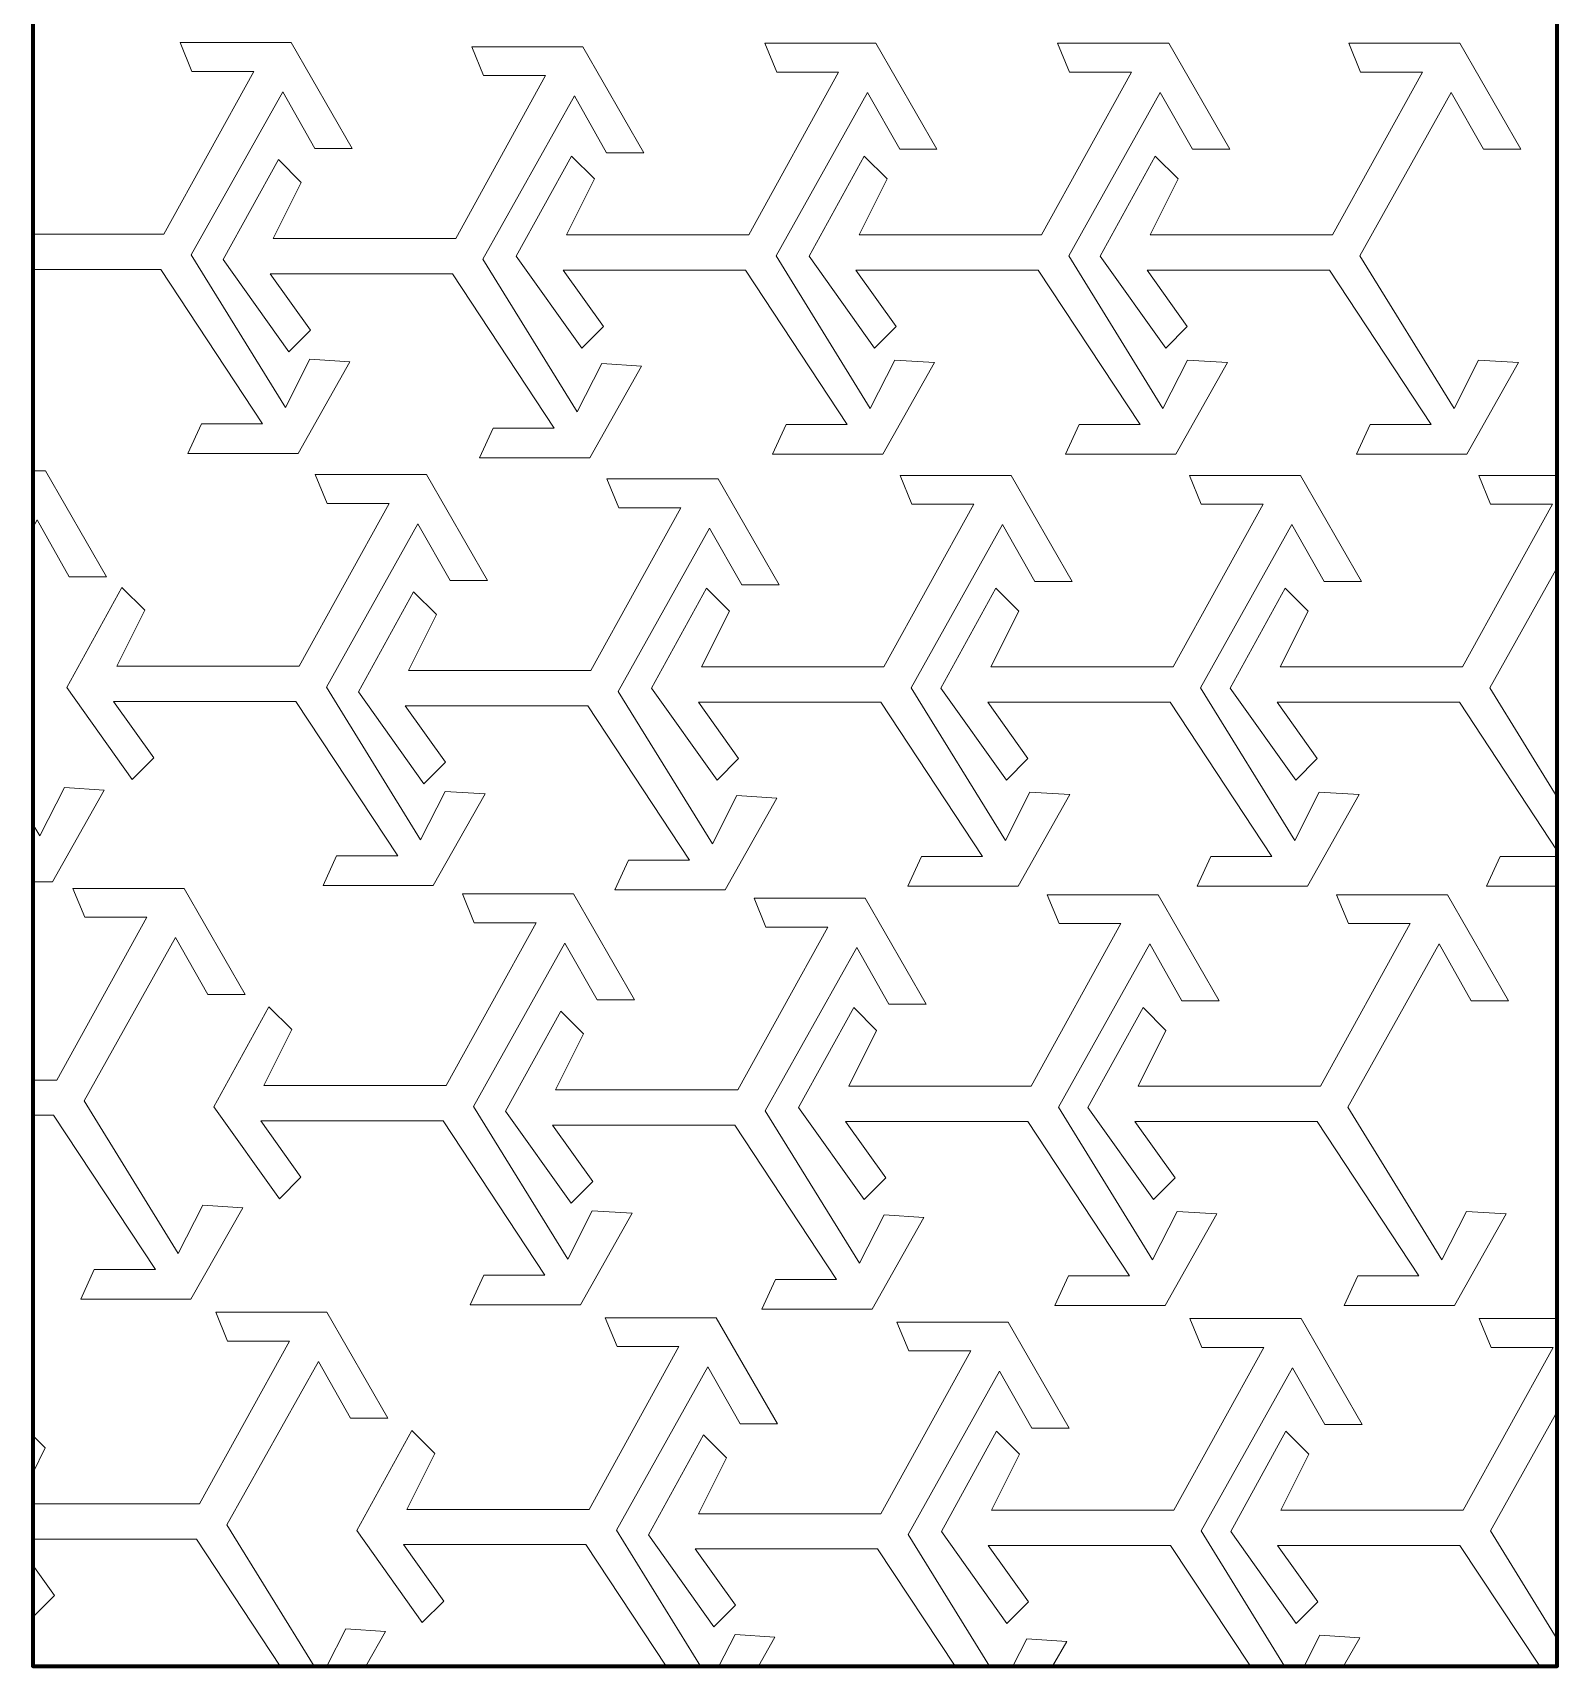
# Model space of a CAD drawing. Header units: centimetres. Extents: x -79.9 to 1.5, y -34 to 25.1.
# Drawn here: x -67.25 to -58.45, y -6.78 to 2.66 of the extents above; entities that cross this region are included whole.
import ezdxf

# ---------------------------------------------------------------- set-up
doc = ezdxf.new("R2010")
doc.units = ezdxf.units.CM
doc.header["$MEASUREMENT"] = 0
doc.layers.add('Layer 1', color=7, linetype='Continuous')

msp = doc.modelspace()

# ---------------------------------------------------------------- linework, layer by layer
at = {"layer": 'Layer 1', "lineweight": 211}
msp.add_open_spline([(-67.24801, 10.04838), (-67.24801, 10.04838), (-58.44801, 10.04838), (-58.44801, 10.04838), (-58.44801, 10.04838), (-58.44801, -6.77584), (-58.44801, -6.77584), (-58.44801, -6.77584), (-67.24801, -6.77584), (-67.24801, -6.77584), (-67.24801, -6.77584), (-67.24801, 10.04838), (-67.24801, 10.04838)], degree=3, knots=[0, 0, 0, 0, 0.25, 0.25, 0.25, 0.5, 0.5, 0.5, 0.75, 0.75, 0.75, 1, 1, 1, 1], dxfattribs=at)
at = {"layer": 'Layer 1', "lineweight": 20}
for points, knots in [([(-67.24801, 1.28902), (-67.24801, 1.28902), (-66.50895, 1.28902), (-66.50895, 1.28902), (-66.50895, 1.28902), (-65.92152, 0.39808), (-65.92152, 0.39808), (-65.92152, 0.39808), (-66.27398, 0.39808), (-66.27398, 0.39808), (-66.27398, 0.39808), (-66.3523, 0.22674), (-66.3523, 0.22674), (-66.3523, 0.22674), (-65.71592, 0.22674), (-65.71592, 0.22674), (-65.71592, 0.22674), (-65.41731, 0.75543), (-65.41731, 0.75543), (-65.41731, 0.75543), (-65.64739, 0.77012), (-65.64739, 0.77012), (-65.64739, 0.77012), (-65.78935, 0.49109), (-65.78935, 0.49109), (-65.78935, 0.49109), (-66.33272, 1.37224), (-66.33272, 1.37224), (-66.33272, 1.37224), (-65.80512, 2.31482), (-65.80512, 2.31482), (-65.80512, 2.31482), (-65.6191, 1.98683), (-65.6191, 1.98683), (-65.6191, 1.98683), (-65.40371, 1.98683), (-65.40371, 1.98683), (-65.40371, 1.98683), (-65.75617, 2.59874), (-65.75617, 2.59874), (-65.75617, 2.59874), (-66.39746, 2.59874), (-66.39746, 2.59874), (-66.39746, 2.59874), (-66.32892, 2.4323), (-66.32892, 2.4323), (-66.32892, 2.4323), (-65.97156, 2.4323), (-65.97156, 2.4323), (-65.97156, 2.4323), (-66.49047, 1.49241), (-66.49047, 1.49241), (-66.49047, 1.49241), (-67.24801, 1.49241), (-67.24801, 1.49241)], [0, 0, 0, 0, 0.0555556, 0.0555556, 0.0555556, 0.1111111, 0.1111111, 0.1111111, 0.1666667, 0.1666667, 0.1666667, 0.2222222, 0.2222222, 0.2222222, 0.2777778, 0.2777778, 0.2777778, 0.3333333, 0.3333333, 0.3333333, 0.3888889, 0.3888889, 0.3888889, 0.4444444, 0.4444444, 0.4444444, 0.5, 0.5, 0.5, 0.5555556, 0.5555556, 0.5555556, 0.6111111, 0.6111111, 0.6111111, 0.6666667, 0.6666667, 0.6666667, 0.7222222, 0.7222222, 0.7222222, 0.7777778, 0.7777778, 0.7777778, 0.8333333, 0.8333333, 0.8333333, 0.8888889, 0.8888889, 0.8888889, 0.9444444, 0.9444444, 0.9444444, 1, 1, 1, 1]), ([(-65.76985, 0.81378), (-65.76985, 0.81378), (-65.64502, 0.9386), (-65.64502, 0.9386), (-65.64502, 0.9386), (-65.87755, 1.26415), (-65.87755, 1.26415), (-65.87755, 1.26415), (-64.82507, 1.26415), (-64.82507, 1.26415), (-64.82507, 1.26415), (-64.23764, 0.37321), (-64.23764, 0.37321), (-64.23764, 0.37321), (-64.5901, 0.37321), (-64.5901, 0.37321), (-64.5901, 0.37321), (-64.66842, 0.20187), (-64.66842, 0.20187), (-64.66842, 0.20187), (-64.03204, 0.20187), (-64.03204, 0.20187), (-64.03204, 0.20187), (-63.73343, 0.73056), (-63.73343, 0.73056), (-63.73343, 0.73056), (-63.96351, 0.74525), (-63.96351, 0.74525), (-63.96351, 0.74525), (-64.10547, 0.46622), (-64.10547, 0.46622), (-64.10547, 0.46622), (-64.64884, 1.34737), (-64.64884, 1.34737), (-64.64884, 1.34737), (-64.12124, 2.28995), (-64.12124, 2.28995), (-64.12124, 2.28995), (-63.93522, 1.96196), (-63.93522, 1.96196), (-63.93522, 1.96196), (-63.71983, 1.96196), (-63.71983, 1.96196), (-63.71983, 1.96196), (-64.07229, 2.57387), (-64.07229, 2.57387), (-64.07229, 2.57387), (-64.71358, 2.57387), (-64.71358, 2.57387), (-64.71358, 2.57387), (-64.64504, 2.40743), (-64.64504, 2.40743), (-64.64504, 2.40743), (-64.28768, 2.40743), (-64.28768, 2.40743), (-64.28768, 2.40743), (-64.80659, 1.46754), (-64.80659, 1.46754), (-64.80659, 1.46754), (-65.85908, 1.46754), (-65.85908, 1.46754), (-65.85908, 1.46754), (-65.69753, 1.79063), (-65.69753, 1.79063), (-65.69753, 1.79063), (-65.82969, 1.9228), (-65.82969, 1.9228), (-65.82969, 1.9228), (-66.1479, 1.34515), (-66.1479, 1.34515), (-66.1479, 1.34515), (-65.76985, 0.81378), (-65.76985, 0.81378)], [0, 0, 0, 0, 0.0416667, 0.0416667, 0.0416667, 0.0833333, 0.0833333, 0.0833333, 0.125, 0.125, 0.125, 0.1666667, 0.1666667, 0.1666667, 0.2083333, 0.2083333, 0.2083333, 0.25, 0.25, 0.25, 0.2916667, 0.2916667, 0.2916667, 0.3333333, 0.3333333, 0.3333333, 0.375, 0.375, 0.375, 0.4166667, 0.4166667, 0.4166667, 0.4583333, 0.4583333, 0.4583333, 0.5, 0.5, 0.5, 0.5416667, 0.5416667, 0.5416667, 0.5833333, 0.5833333, 0.5833333, 0.625, 0.625, 0.625, 0.6666667, 0.6666667, 0.6666667, 0.7083333, 0.7083333, 0.7083333, 0.75, 0.75, 0.75, 0.7916667, 0.7916667, 0.7916667, 0.8333333, 0.8333333, 0.8333333, 0.875, 0.875, 0.875, 0.9166667, 0.9166667, 0.9166667, 0.9583333, 0.9583333, 0.9583333, 1, 1, 1, 1]), ([(-64.07845, 0.83429), (-64.07845, 0.83429), (-63.95362, 0.95911), (-63.95362, 0.95911), (-63.95362, 0.95911), (-64.18615, 1.28466), (-64.18615, 1.28466), (-64.18615, 1.28466), (-63.13367, 1.28466), (-63.13367, 1.28466), (-63.13367, 1.28466), (-62.54624, 0.39372), (-62.54624, 0.39372), (-62.54624, 0.39372), (-62.8987, 0.39372), (-62.8987, 0.39372), (-62.8987, 0.39372), (-62.97702, 0.22238), (-62.97702, 0.22238), (-62.97702, 0.22238), (-62.34064, 0.22238), (-62.34064, 0.22238), (-62.34064, 0.22238), (-62.04203, 0.75107), (-62.04203, 0.75107), (-62.04203, 0.75107), (-62.27211, 0.76576), (-62.27211, 0.76576), (-62.27211, 0.76576), (-62.41407, 0.48673), (-62.41407, 0.48673), (-62.41407, 0.48673), (-62.95744, 1.36788), (-62.95744, 1.36788), (-62.95744, 1.36788), (-62.42984, 2.31046), (-62.42984, 2.31046), (-62.42984, 2.31046), (-62.24382, 1.98247), (-62.24382, 1.98247), (-62.24382, 1.98247), (-62.02843, 1.98247), (-62.02843, 1.98247), (-62.02843, 1.98247), (-62.38089, 2.59438), (-62.38089, 2.59438), (-62.38089, 2.59438), (-63.02218, 2.59438), (-63.02218, 2.59438), (-63.02218, 2.59438), (-62.95364, 2.42794), (-62.95364, 2.42794), (-62.95364, 2.42794), (-62.59628, 2.42794), (-62.59628, 2.42794), (-62.59628, 2.42794), (-63.11519, 1.48805), (-63.11519, 1.48805), (-63.11519, 1.48805), (-64.16768, 1.48805), (-64.16768, 1.48805), (-64.16768, 1.48805), (-64.00613, 1.81114), (-64.00613, 1.81114), (-64.00613, 1.81114), (-64.13829, 1.94331), (-64.13829, 1.94331), (-64.13829, 1.94331), (-64.4565, 1.36566), (-64.4565, 1.36566), (-64.4565, 1.36566), (-64.07845, 0.83429), (-64.07845, 0.83429)], [0, 0, 0, 0, 0.0416667, 0.0416667, 0.0416667, 0.0833333, 0.0833333, 0.0833333, 0.125, 0.125, 0.125, 0.1666667, 0.1666667, 0.1666667, 0.2083333, 0.2083333, 0.2083333, 0.25, 0.25, 0.25, 0.2916667, 0.2916667, 0.2916667, 0.3333333, 0.3333333, 0.3333333, 0.375, 0.375, 0.375, 0.4166667, 0.4166667, 0.4166667, 0.4583333, 0.4583333, 0.4583333, 0.5, 0.5, 0.5, 0.5416667, 0.5416667, 0.5416667, 0.5833333, 0.5833333, 0.5833333, 0.625, 0.625, 0.625, 0.6666667, 0.6666667, 0.6666667, 0.7083333, 0.7083333, 0.7083333, 0.75, 0.75, 0.75, 0.7916667, 0.7916667, 0.7916667, 0.8333333, 0.8333333, 0.8333333, 0.875, 0.875, 0.875, 0.9166667, 0.9166667, 0.9166667, 0.9583333, 0.9583333, 0.9583333, 1, 1, 1, 1]), ([(-62.38845, 0.83429), (-62.38845, 0.83429), (-62.26362, 0.95911), (-62.26362, 0.95911), (-62.26362, 0.95911), (-62.49615, 1.28466), (-62.49615, 1.28466), (-62.49615, 1.28466), (-61.44367, 1.28466), (-61.44367, 1.28466), (-61.44367, 1.28466), (-60.85624, 0.39372), (-60.85624, 0.39372), (-60.85624, 0.39372), (-61.2087, 0.39372), (-61.2087, 0.39372), (-61.2087, 0.39372), (-61.28702, 0.22238), (-61.28702, 0.22238), (-61.28702, 0.22238), (-60.65064, 0.22238), (-60.65064, 0.22238), (-60.65064, 0.22238), (-60.35203, 0.75107), (-60.35203, 0.75107), (-60.35203, 0.75107), (-60.58211, 0.76576), (-60.58211, 0.76576), (-60.58211, 0.76576), (-60.72407, 0.48673), (-60.72407, 0.48673), (-60.72407, 0.48673), (-61.26744, 1.36788), (-61.26744, 1.36788), (-61.26744, 1.36788), (-60.73984, 2.31046), (-60.73984, 2.31046), (-60.73984, 2.31046), (-60.55382, 1.98247), (-60.55382, 1.98247), (-60.55382, 1.98247), (-60.33843, 1.98247), (-60.33843, 1.98247), (-60.33843, 1.98247), (-60.69089, 2.59438), (-60.69089, 2.59438), (-60.69089, 2.59438), (-61.33218, 2.59438), (-61.33218, 2.59438), (-61.33218, 2.59438), (-61.26364, 2.42794), (-61.26364, 2.42794), (-61.26364, 2.42794), (-60.90628, 2.42794), (-60.90628, 2.42794), (-60.90628, 2.42794), (-61.42519, 1.48805), (-61.42519, 1.48805), (-61.42519, 1.48805), (-62.47768, 1.48805), (-62.47768, 1.48805), (-62.47768, 1.48805), (-62.31613, 1.81114), (-62.31613, 1.81114), (-62.31613, 1.81114), (-62.44829, 1.94331), (-62.44829, 1.94331), (-62.44829, 1.94331), (-62.7665, 1.36566), (-62.7665, 1.36566), (-62.7665, 1.36566), (-62.38845, 0.83429), (-62.38845, 0.83429)], [0, 0, 0, 0, 0.0416667, 0.0416667, 0.0416667, 0.0833333, 0.0833333, 0.0833333, 0.125, 0.125, 0.125, 0.1666667, 0.1666667, 0.1666667, 0.2083333, 0.2083333, 0.2083333, 0.25, 0.25, 0.25, 0.2916667, 0.2916667, 0.2916667, 0.3333333, 0.3333333, 0.3333333, 0.375, 0.375, 0.375, 0.4166667, 0.4166667, 0.4166667, 0.4583333, 0.4583333, 0.4583333, 0.5, 0.5, 0.5, 0.5416667, 0.5416667, 0.5416667, 0.5833333, 0.5833333, 0.5833333, 0.625, 0.625, 0.625, 0.6666667, 0.6666667, 0.6666667, 0.7083333, 0.7083333, 0.7083333, 0.75, 0.75, 0.75, 0.7916667, 0.7916667, 0.7916667, 0.8333333, 0.8333333, 0.8333333, 0.875, 0.875, 0.875, 0.9166667, 0.9166667, 0.9166667, 0.9583333, 0.9583333, 0.9583333, 1, 1, 1, 1]), ([(-60.70845, 0.83429), (-60.70845, 0.83429), (-60.58362, 0.95911), (-60.58362, 0.95911), (-60.58362, 0.95911), (-60.81615, 1.28466), (-60.81615, 1.28466), (-60.81615, 1.28466), (-59.76367, 1.28466), (-59.76367, 1.28466), (-59.76367, 1.28466), (-59.17624, 0.39372), (-59.17624, 0.39372), (-59.17624, 0.39372), (-59.5287, 0.39372), (-59.5287, 0.39372), (-59.5287, 0.39372), (-59.60702, 0.22238), (-59.60702, 0.22238), (-59.60702, 0.22238), (-58.97064, 0.22238), (-58.97064, 0.22238), (-58.97064, 0.22238), (-58.67203, 0.75107), (-58.67203, 0.75107), (-58.67203, 0.75107), (-58.90211, 0.76576), (-58.90211, 0.76576), (-58.90211, 0.76576), (-59.04407, 0.48673), (-59.04407, 0.48673), (-59.04407, 0.48673), (-59.58744, 1.36788), (-59.58744, 1.36788), (-59.58744, 1.36788), (-59.05984, 2.31046), (-59.05984, 2.31046), (-59.05984, 2.31046), (-58.87382, 1.98247), (-58.87382, 1.98247), (-58.87382, 1.98247), (-58.65843, 1.98247), (-58.65843, 1.98247), (-58.65843, 1.98247), (-59.01089, 2.59438), (-59.01089, 2.59438), (-59.01089, 2.59438), (-59.65218, 2.59438), (-59.65218, 2.59438), (-59.65218, 2.59438), (-59.58364, 2.42794), (-59.58364, 2.42794), (-59.58364, 2.42794), (-59.22628, 2.42794), (-59.22628, 2.42794), (-59.22628, 2.42794), (-59.74519, 1.48805), (-59.74519, 1.48805), (-59.74519, 1.48805), (-60.79768, 1.48805), (-60.79768, 1.48805), (-60.79768, 1.48805), (-60.63613, 1.81114), (-60.63613, 1.81114), (-60.63613, 1.81114), (-60.76829, 1.94331), (-60.76829, 1.94331), (-60.76829, 1.94331), (-61.0865, 1.36566), (-61.0865, 1.36566), (-61.0865, 1.36566), (-60.70845, 0.83429), (-60.70845, 0.83429)], [0, 0, 0, 0, 0.0416667, 0.0416667, 0.0416667, 0.0833333, 0.0833333, 0.0833333, 0.125, 0.125, 0.125, 0.1666667, 0.1666667, 0.1666667, 0.2083333, 0.2083333, 0.2083333, 0.25, 0.25, 0.25, 0.2916667, 0.2916667, 0.2916667, 0.3333333, 0.3333333, 0.3333333, 0.375, 0.375, 0.375, 0.4166667, 0.4166667, 0.4166667, 0.4583333, 0.4583333, 0.4583333, 0.5, 0.5, 0.5, 0.5416667, 0.5416667, 0.5416667, 0.5833333, 0.5833333, 0.5833333, 0.625, 0.625, 0.625, 0.6666667, 0.6666667, 0.6666667, 0.7083333, 0.7083333, 0.7083333, 0.75, 0.75, 0.75, 0.7916667, 0.7916667, 0.7916667, 0.8333333, 0.8333333, 0.8333333, 0.875, 0.875, 0.875, 0.9166667, 0.9166667, 0.9166667, 0.9583333, 0.9583333, 0.9583333, 1, 1, 1, 1]), ([(-67.24801, -0.20323), (-67.24801, -0.20323), (-67.22262, -0.15787), (-67.22262, -0.15787), (-67.22262, -0.15787), (-67.0366, -0.48586), (-67.0366, -0.48586), (-67.0366, -0.48586), (-66.82121, -0.48586), (-66.82121, -0.48586), (-66.82121, -0.48586), (-67.17367, 0.12605), (-67.17367, 0.12605), (-67.17367, 0.12605), (-67.24801, 0.12605), (-67.24801, 0.12605)], [0, 0, 0, 0, 0.2, 0.2, 0.2, 0.4, 0.4, 0.4, 0.6, 0.6, 0.6, 0.8, 0.8, 0.8, 1, 1, 1, 1]), ([(-66.67336, -1.65591), (-66.67336, -1.65591), (-66.54853, -1.53109), (-66.54853, -1.53109), (-66.54853, -1.53109), (-66.78106, -1.20554), (-66.78106, -1.20554), (-66.78106, -1.20554), (-65.72858, -1.20554), (-65.72858, -1.20554), (-65.72858, -1.20554), (-65.14115, -2.09648), (-65.14115, -2.09648), (-65.14115, -2.09648), (-65.49361, -2.09648), (-65.49361, -2.09648), (-65.49361, -2.09648), (-65.57193, -2.26782), (-65.57193, -2.26782), (-65.57193, -2.26782), (-64.93555, -2.26782), (-64.93555, -2.26782), (-64.93555, -2.26782), (-64.63694, -1.73913), (-64.63694, -1.73913), (-64.63694, -1.73913), (-64.86702, -1.72444), (-64.86702, -1.72444), (-64.86702, -1.72444), (-65.00898, -2.00347), (-65.00898, -2.00347), (-65.00898, -2.00347), (-65.55235, -1.12232), (-65.55235, -1.12232), (-65.55235, -1.12232), (-65.02475, -0.17974), (-65.02475, -0.17974), (-65.02475, -0.17974), (-64.83873, -0.50773), (-64.83873, -0.50773), (-64.83873, -0.50773), (-64.62334, -0.50773), (-64.62334, -0.50773), (-64.62334, -0.50773), (-64.9758, 0.10418), (-64.9758, 0.10418), (-64.9758, 0.10418), (-65.61709, 0.10418), (-65.61709, 0.10418), (-65.61709, 0.10418), (-65.54855, -0.06226), (-65.54855, -0.06226), (-65.54855, -0.06226), (-65.19119, -0.06226), (-65.19119, -0.06226), (-65.19119, -0.06226), (-65.7101, -1.00215), (-65.7101, -1.00215), (-65.7101, -1.00215), (-66.76259, -1.00215), (-66.76259, -1.00215), (-66.76259, -1.00215), (-66.60104, -0.67906), (-66.60104, -0.67906), (-66.60104, -0.67906), (-66.7332, -0.54689), (-66.7332, -0.54689), (-66.7332, -0.54689), (-67.05141, -1.12454), (-67.05141, -1.12454), (-67.05141, -1.12454), (-66.67336, -1.65591), (-66.67336, -1.65591)], [0, 0, 0, 0, 0.0416667, 0.0416667, 0.0416667, 0.0833333, 0.0833333, 0.0833333, 0.125, 0.125, 0.125, 0.1666667, 0.1666667, 0.1666667, 0.2083333, 0.2083333, 0.2083333, 0.25, 0.25, 0.25, 0.2916667, 0.2916667, 0.2916667, 0.3333333, 0.3333333, 0.3333333, 0.375, 0.375, 0.375, 0.4166667, 0.4166667, 0.4166667, 0.4583333, 0.4583333, 0.4583333, 0.5, 0.5, 0.5, 0.5416667, 0.5416667, 0.5416667, 0.5833333, 0.5833333, 0.5833333, 0.625, 0.625, 0.625, 0.6666667, 0.6666667, 0.6666667, 0.7083333, 0.7083333, 0.7083333, 0.75, 0.75, 0.75, 0.7916667, 0.7916667, 0.7916667, 0.8333333, 0.8333333, 0.8333333, 0.875, 0.875, 0.875, 0.9166667, 0.9166667, 0.9166667, 0.9583333, 0.9583333, 0.9583333, 1, 1, 1, 1]), ([(-63.29808, -1.66027), (-63.29808, -1.66027), (-63.17325, -1.53545), (-63.17325, -1.53545), (-63.17325, -1.53545), (-63.40578, -1.2099), (-63.40578, -1.2099), (-63.40578, -1.2099), (-62.3533, -1.2099), (-62.3533, -1.2099), (-62.3533, -1.2099), (-61.76587, -2.10084), (-61.76587, -2.10084), (-61.76587, -2.10084), (-62.11833, -2.10084), (-62.11833, -2.10084), (-62.11833, -2.10084), (-62.19665, -2.27218), (-62.19665, -2.27218), (-62.19665, -2.27218), (-61.56027, -2.27218), (-61.56027, -2.27218), (-61.56027, -2.27218), (-61.26166, -1.74349), (-61.26166, -1.74349), (-61.26166, -1.74349), (-61.49174, -1.7288), (-61.49174, -1.7288), (-61.49174, -1.7288), (-61.6337, -2.00783), (-61.6337, -2.00783), (-61.6337, -2.00783), (-62.17707, -1.12668), (-62.17707, -1.12668), (-62.17707, -1.12668), (-61.64947, -0.1841), (-61.64947, -0.1841), (-61.64947, -0.1841), (-61.46345, -0.51209), (-61.46345, -0.51209), (-61.46345, -0.51209), (-61.24806, -0.51209), (-61.24806, -0.51209), (-61.24806, -0.51209), (-61.60052, 0.09982), (-61.60052, 0.09982), (-61.60052, 0.09982), (-62.24181, 0.09982), (-62.24181, 0.09982), (-62.24181, 0.09982), (-62.17327, -0.06662), (-62.17327, -0.06662), (-62.17327, -0.06662), (-61.81591, -0.06662), (-61.81591, -0.06662), (-61.81591, -0.06662), (-62.33482, -1.00651), (-62.33482, -1.00651), (-62.33482, -1.00651), (-63.38731, -1.00651), (-63.38731, -1.00651), (-63.38731, -1.00651), (-63.22576, -0.68342), (-63.22576, -0.68342), (-63.22576, -0.68342), (-63.35792, -0.55125), (-63.35792, -0.55125), (-63.35792, -0.55125), (-63.67613, -1.1289), (-63.67613, -1.1289), (-63.67613, -1.1289), (-63.29808, -1.66027), (-63.29808, -1.66027)], [0, 0, 0, 0, 0.0416667, 0.0416667, 0.0416667, 0.0833333, 0.0833333, 0.0833333, 0.125, 0.125, 0.125, 0.1666667, 0.1666667, 0.1666667, 0.2083333, 0.2083333, 0.2083333, 0.25, 0.25, 0.25, 0.2916667, 0.2916667, 0.2916667, 0.3333333, 0.3333333, 0.3333333, 0.375, 0.375, 0.375, 0.4166667, 0.4166667, 0.4166667, 0.4583333, 0.4583333, 0.4583333, 0.5, 0.5, 0.5, 0.5416667, 0.5416667, 0.5416667, 0.5833333, 0.5833333, 0.5833333, 0.625, 0.625, 0.625, 0.6666667, 0.6666667, 0.6666667, 0.7083333, 0.7083333, 0.7083333, 0.75, 0.75, 0.75, 0.7916667, 0.7916667, 0.7916667, 0.8333333, 0.8333333, 0.8333333, 0.875, 0.875, 0.875, 0.9166667, 0.9166667, 0.9166667, 0.9583333, 0.9583333, 0.9583333, 1, 1, 1, 1]), ([(-61.62808, -1.66027), (-61.62808, -1.66027), (-61.50325, -1.53545), (-61.50325, -1.53545), (-61.50325, -1.53545), (-61.73578, -1.2099), (-61.73578, -1.2099), (-61.73578, -1.2099), (-60.6833, -1.2099), (-60.6833, -1.2099), (-60.6833, -1.2099), (-60.09587, -2.10084), (-60.09587, -2.10084), (-60.09587, -2.10084), (-60.44833, -2.10084), (-60.44833, -2.10084), (-60.44833, -2.10084), (-60.52665, -2.27218), (-60.52665, -2.27218), (-60.52665, -2.27218), (-59.89027, -2.27218), (-59.89027, -2.27218), (-59.89027, -2.27218), (-59.59166, -1.74349), (-59.59166, -1.74349), (-59.59166, -1.74349), (-59.82174, -1.7288), (-59.82174, -1.7288), (-59.82174, -1.7288), (-59.9637, -2.00783), (-59.9637, -2.00783), (-59.9637, -2.00783), (-60.50707, -1.12668), (-60.50707, -1.12668), (-60.50707, -1.12668), (-59.97947, -0.1841), (-59.97947, -0.1841), (-59.97947, -0.1841), (-59.79345, -0.51209), (-59.79345, -0.51209), (-59.79345, -0.51209), (-59.57806, -0.51209), (-59.57806, -0.51209), (-59.57806, -0.51209), (-59.93052, 0.09982), (-59.93052, 0.09982), (-59.93052, 0.09982), (-60.57181, 0.09982), (-60.57181, 0.09982), (-60.57181, 0.09982), (-60.50327, -0.06662), (-60.50327, -0.06662), (-60.50327, -0.06662), (-60.14591, -0.06662), (-60.14591, -0.06662), (-60.14591, -0.06662), (-60.66482, -1.00651), (-60.66482, -1.00651), (-60.66482, -1.00651), (-61.71731, -1.00651), (-61.71731, -1.00651), (-61.71731, -1.00651), (-61.55576, -0.68342), (-61.55576, -0.68342), (-61.55576, -0.68342), (-61.68792, -0.55125), (-61.68792, -0.55125), (-61.68792, -0.55125), (-62.00613, -1.1289), (-62.00613, -1.1289), (-62.00613, -1.1289), (-61.62808, -1.66027), (-61.62808, -1.66027)], [0, 0, 0, 0, 0.0416667, 0.0416667, 0.0416667, 0.0833333, 0.0833333, 0.0833333, 0.125, 0.125, 0.125, 0.1666667, 0.1666667, 0.1666667, 0.2083333, 0.2083333, 0.2083333, 0.25, 0.25, 0.25, 0.2916667, 0.2916667, 0.2916667, 0.3333333, 0.3333333, 0.3333333, 0.375, 0.375, 0.375, 0.4166667, 0.4166667, 0.4166667, 0.4583333, 0.4583333, 0.4583333, 0.5, 0.5, 0.5, 0.5416667, 0.5416667, 0.5416667, 0.5833333, 0.5833333, 0.5833333, 0.625, 0.625, 0.625, 0.6666667, 0.6666667, 0.6666667, 0.7083333, 0.7083333, 0.7083333, 0.75, 0.75, 0.75, 0.7916667, 0.7916667, 0.7916667, 0.8333333, 0.8333333, 0.8333333, 0.875, 0.875, 0.875, 0.9166667, 0.9166667, 0.9166667, 0.9583333, 0.9583333, 0.9583333, 1, 1, 1, 1]), ([(-58.44801, 0.09982), (-58.44801, 0.09982), (-58.90181, 0.09982), (-58.90181, 0.09982), (-58.90181, 0.09982), (-58.83327, -0.06662), (-58.83327, -0.06662), (-58.83327, -0.06662), (-58.47591, -0.06662), (-58.47591, -0.06662), (-58.47591, -0.06662), (-58.99482, -1.00651), (-58.99482, -1.00651), (-58.99482, -1.00651), (-60.04731, -1.00651), (-60.04731, -1.00651), (-60.04731, -1.00651), (-59.88576, -0.68342), (-59.88576, -0.68342), (-59.88576, -0.68342), (-60.01792, -0.55125), (-60.01792, -0.55125), (-60.01792, -0.55125), (-60.33613, -1.1289), (-60.33613, -1.1289), (-60.33613, -1.1289), (-59.95808, -1.66027), (-59.95808, -1.66027)], [0, 0, 0, 0, 0.1111111, 0.1111111, 0.1111111, 0.2222222, 0.2222222, 0.2222222, 0.3333333, 0.3333333, 0.3333333, 0.4444444, 0.4444444, 0.4444444, 0.5555556, 0.5555556, 0.5555556, 0.6666667, 0.6666667, 0.6666667, 0.7777778, 0.7777778, 0.7777778, 0.8888889, 0.8888889, 0.8888889, 1, 1, 1, 1]), ([(-64.98948, -1.68078), (-64.98948, -1.68078), (-64.86465, -1.55596), (-64.86465, -1.55596), (-64.86465, -1.55596), (-65.09718, -1.23041), (-65.09718, -1.23041), (-65.09718, -1.23041), (-64.0447, -1.23041), (-64.0447, -1.23041), (-64.0447, -1.23041), (-63.45727, -2.12135), (-63.45727, -2.12135), (-63.45727, -2.12135), (-63.80973, -2.12135), (-63.80973, -2.12135), (-63.80973, -2.12135), (-63.88805, -2.29269), (-63.88805, -2.29269), (-63.88805, -2.29269), (-63.25167, -2.29269), (-63.25167, -2.29269), (-63.25167, -2.29269), (-62.95306, -1.764), (-62.95306, -1.764), (-62.95306, -1.764), (-63.18314, -1.74931), (-63.18314, -1.74931), (-63.18314, -1.74931), (-63.3251, -2.02834), (-63.3251, -2.02834), (-63.3251, -2.02834), (-63.86847, -1.14719), (-63.86847, -1.14719), (-63.86847, -1.14719), (-63.34087, -0.20461), (-63.34087, -0.20461), (-63.34087, -0.20461), (-63.15485, -0.5326), (-63.15485, -0.5326), (-63.15485, -0.5326), (-62.93946, -0.5326), (-62.93946, -0.5326), (-62.93946, -0.5326), (-63.29192, 0.07931), (-63.29192, 0.07931), (-63.29192, 0.07931), (-63.93321, 0.07931), (-63.93321, 0.07931), (-63.93321, 0.07931), (-63.86467, -0.08713), (-63.86467, -0.08713), (-63.86467, -0.08713), (-63.50731, -0.08713), (-63.50731, -0.08713), (-63.50731, -0.08713), (-64.02622, -1.02702), (-64.02622, -1.02702), (-64.02622, -1.02702), (-65.07871, -1.02702), (-65.07871, -1.02702), (-65.07871, -1.02702), (-64.91716, -0.70393), (-64.91716, -0.70393), (-64.91716, -0.70393), (-65.04932, -0.57176), (-65.04932, -0.57176), (-65.04932, -0.57176), (-65.36753, -1.14941), (-65.36753, -1.14941), (-65.36753, -1.14941), (-64.98948, -1.68078), (-64.98948, -1.68078)], [0, 0, 0, 0, 0.0416667, 0.0416667, 0.0416667, 0.0833333, 0.0833333, 0.0833333, 0.125, 0.125, 0.125, 0.1666667, 0.1666667, 0.1666667, 0.2083333, 0.2083333, 0.2083333, 0.25, 0.25, 0.25, 0.2916667, 0.2916667, 0.2916667, 0.3333333, 0.3333333, 0.3333333, 0.375, 0.375, 0.375, 0.4166667, 0.4166667, 0.4166667, 0.4583333, 0.4583333, 0.4583333, 0.5, 0.5, 0.5, 0.5416667, 0.5416667, 0.5416667, 0.5833333, 0.5833333, 0.5833333, 0.625, 0.625, 0.625, 0.6666667, 0.6666667, 0.6666667, 0.7083333, 0.7083333, 0.7083333, 0.75, 0.75, 0.75, 0.7916667, 0.7916667, 0.7916667, 0.8333333, 0.8333333, 0.8333333, 0.875, 0.875, 0.875, 0.9166667, 0.9166667, 0.9166667, 0.9583333, 0.9583333, 0.9583333, 1, 1, 1, 1]), ([(-58.44801, -1.75759), (-58.44801, -1.75759), (-58.83707, -1.12668), (-58.83707, -1.12668), (-58.83707, -1.12668), (-58.44801, -0.43161), (-58.44801, -0.43161)], [0, 0, 0, 0, 0.5, 0.5, 0.5, 1, 1, 1, 1]), ([(-59.95808, -1.66027), (-59.95808, -1.66027), (-59.83325, -1.53545), (-59.83325, -1.53545), (-59.83325, -1.53545), (-60.06578, -1.2099), (-60.06578, -1.2099), (-60.06578, -1.2099), (-59.0133, -1.2099), (-59.0133, -1.2099), (-59.0133, -1.2099), (-58.44801, -2.06726), (-58.44801, -2.06726)], [0, 0, 0, 0, 0.25, 0.25, 0.25, 0.5, 0.5, 0.5, 0.75, 0.75, 0.75, 1, 1, 1, 1]), ([(-67.24801, -2.24595), (-67.24801, -2.24595), (-67.13342, -2.24595), (-67.13342, -2.24595), (-67.13342, -2.24595), (-66.83481, -1.71726), (-66.83481, -1.71726), (-66.83481, -1.71726), (-67.06489, -1.70257), (-67.06489, -1.70257), (-67.06489, -1.70257), (-67.20685, -1.9816), (-67.20685, -1.9816), (-67.20685, -1.9816), (-67.24801, -1.91485), (-67.24801, -1.91485)], [0, 0, 0, 0, 0.2, 0.2, 0.2, 0.4, 0.4, 0.4, 0.6, 0.6, 0.6, 0.8, 0.8, 0.8, 1, 1, 1, 1]), ([(-58.44801, -2.10084), (-58.44801, -2.10084), (-58.77833, -2.10084), (-58.77833, -2.10084), (-58.77833, -2.10084), (-58.85665, -2.27218), (-58.85665, -2.27218), (-58.85665, -2.27218), (-58.44801, -2.27218), (-58.44801, -2.27218)], [0, 0, 0, 0, 0.3333333, 0.3333333, 0.3333333, 0.6666667, 0.6666667, 0.6666667, 1, 1, 1, 1]), ([(-67.24801, -3.59449), (-67.24801, -3.59449), (-67.12736, -3.59449), (-67.12736, -3.59449), (-67.12736, -3.59449), (-66.53993, -4.48543), (-66.53993, -4.48543), (-66.53993, -4.48543), (-66.89239, -4.48543), (-66.89239, -4.48543), (-66.89239, -4.48543), (-66.97071, -4.65677), (-66.97071, -4.65677), (-66.97071, -4.65677), (-66.33433, -4.65677), (-66.33433, -4.65677), (-66.33433, -4.65677), (-66.03572, -4.12808), (-66.03572, -4.12808), (-66.03572, -4.12808), (-66.2658, -4.11339), (-66.2658, -4.11339), (-66.2658, -4.11339), (-66.40776, -4.39242), (-66.40776, -4.39242), (-66.40776, -4.39242), (-66.95113, -3.51127), (-66.95113, -3.51127), (-66.95113, -3.51127), (-66.42353, -2.56869), (-66.42353, -2.56869), (-66.42353, -2.56869), (-66.23751, -2.89668), (-66.23751, -2.89668), (-66.23751, -2.89668), (-66.02212, -2.89668), (-66.02212, -2.89668), (-66.02212, -2.89668), (-66.37458, -2.28477), (-66.37458, -2.28477), (-66.37458, -2.28477), (-67.01587, -2.28477), (-67.01587, -2.28477), (-67.01587, -2.28477), (-66.94733, -2.45121), (-66.94733, -2.45121), (-66.94733, -2.45121), (-66.58997, -2.45121), (-66.58997, -2.45121), (-66.58997, -2.45121), (-67.10888, -3.3911), (-67.10888, -3.3911), (-67.10888, -3.3911), (-67.24801, -3.3911), (-67.24801, -3.3911)], [0, 0, 0, 0, 0.0555556, 0.0555556, 0.0555556, 0.1111111, 0.1111111, 0.1111111, 0.1666667, 0.1666667, 0.1666667, 0.2222222, 0.2222222, 0.2222222, 0.2777778, 0.2777778, 0.2777778, 0.3333333, 0.3333333, 0.3333333, 0.3888889, 0.3888889, 0.3888889, 0.4444444, 0.4444444, 0.4444444, 0.5, 0.5, 0.5, 0.5555556, 0.5555556, 0.5555556, 0.6111111, 0.6111111, 0.6111111, 0.6666667, 0.6666667, 0.6666667, 0.7222222, 0.7222222, 0.7222222, 0.7777778, 0.7777778, 0.7777778, 0.8333333, 0.8333333, 0.8333333, 0.8888889, 0.8888889, 0.8888889, 0.9444444, 0.9444444, 0.9444444, 1, 1, 1, 1]), ([(-65.82427, -4.07673), (-65.82427, -4.07673), (-65.69944, -3.95191), (-65.69944, -3.95191), (-65.69944, -3.95191), (-65.93197, -3.62636), (-65.93197, -3.62636), (-65.93197, -3.62636), (-64.87949, -3.62636), (-64.87949, -3.62636), (-64.87949, -3.62636), (-64.29206, -4.5173), (-64.29206, -4.5173), (-64.29206, -4.5173), (-64.64452, -4.5173), (-64.64452, -4.5173), (-64.64452, -4.5173), (-64.72284, -4.68864), (-64.72284, -4.68864), (-64.72284, -4.68864), (-64.08646, -4.68864), (-64.08646, -4.68864), (-64.08646, -4.68864), (-63.78785, -4.15995), (-63.78785, -4.15995), (-63.78785, -4.15995), (-64.01793, -4.14526), (-64.01793, -4.14526), (-64.01793, -4.14526), (-64.15989, -4.42429), (-64.15989, -4.42429), (-64.15989, -4.42429), (-64.70326, -3.54314), (-64.70326, -3.54314), (-64.70326, -3.54314), (-64.17566, -2.60056), (-64.17566, -2.60056), (-64.17566, -2.60056), (-63.98964, -2.92855), (-63.98964, -2.92855), (-63.98964, -2.92855), (-63.77425, -2.92855), (-63.77425, -2.92855), (-63.77425, -2.92855), (-64.12671, -2.31664), (-64.12671, -2.31664), (-64.12671, -2.31664), (-64.768, -2.31664), (-64.768, -2.31664), (-64.768, -2.31664), (-64.69946, -2.48308), (-64.69946, -2.48308), (-64.69946, -2.48308), (-64.3421, -2.48308), (-64.3421, -2.48308), (-64.3421, -2.48308), (-64.86101, -3.42297), (-64.86101, -3.42297), (-64.86101, -3.42297), (-65.9135, -3.42297), (-65.9135, -3.42297), (-65.9135, -3.42297), (-65.75195, -3.09988), (-65.75195, -3.09988), (-65.75195, -3.09988), (-65.88411, -2.96771), (-65.88411, -2.96771), (-65.88411, -2.96771), (-66.20232, -3.54536), (-66.20232, -3.54536), (-66.20232, -3.54536), (-65.82427, -4.07673), (-65.82427, -4.07673)], [0, 0, 0, 0, 0.0416667, 0.0416667, 0.0416667, 0.0833333, 0.0833333, 0.0833333, 0.125, 0.125, 0.125, 0.1666667, 0.1666667, 0.1666667, 0.2083333, 0.2083333, 0.2083333, 0.25, 0.25, 0.25, 0.2916667, 0.2916667, 0.2916667, 0.3333333, 0.3333333, 0.3333333, 0.375, 0.375, 0.375, 0.4166667, 0.4166667, 0.4166667, 0.4583333, 0.4583333, 0.4583333, 0.5, 0.5, 0.5, 0.5416667, 0.5416667, 0.5416667, 0.5833333, 0.5833333, 0.5833333, 0.625, 0.625, 0.625, 0.6666667, 0.6666667, 0.6666667, 0.7083333, 0.7083333, 0.7083333, 0.75, 0.75, 0.75, 0.7916667, 0.7916667, 0.7916667, 0.8333333, 0.8333333, 0.8333333, 0.875, 0.875, 0.875, 0.9166667, 0.9166667, 0.9166667, 0.9583333, 0.9583333, 0.9583333, 1, 1, 1, 1]), ([(-64.14039, -4.1016), (-64.14039, -4.1016), (-64.01556, -3.97678), (-64.01556, -3.97678), (-64.01556, -3.97678), (-64.24809, -3.65123), (-64.24809, -3.65123), (-64.24809, -3.65123), (-63.19561, -3.65123), (-63.19561, -3.65123), (-63.19561, -3.65123), (-62.60818, -4.54217), (-62.60818, -4.54217), (-62.60818, -4.54217), (-62.96064, -4.54217), (-62.96064, -4.54217), (-62.96064, -4.54217), (-63.03896, -4.71351), (-63.03896, -4.71351), (-63.03896, -4.71351), (-62.40258, -4.71351), (-62.40258, -4.71351), (-62.40258, -4.71351), (-62.10397, -4.18482), (-62.10397, -4.18482), (-62.10397, -4.18482), (-62.33405, -4.17013), (-62.33405, -4.17013), (-62.33405, -4.17013), (-62.47601, -4.44916), (-62.47601, -4.44916), (-62.47601, -4.44916), (-63.01938, -3.56801), (-63.01938, -3.56801), (-63.01938, -3.56801), (-62.49178, -2.62543), (-62.49178, -2.62543), (-62.49178, -2.62543), (-62.30576, -2.95342), (-62.30576, -2.95342), (-62.30576, -2.95342), (-62.09037, -2.95342), (-62.09037, -2.95342), (-62.09037, -2.95342), (-62.44283, -2.34151), (-62.44283, -2.34151), (-62.44283, -2.34151), (-63.08412, -2.34151), (-63.08412, -2.34151), (-63.08412, -2.34151), (-63.01558, -2.50795), (-63.01558, -2.50795), (-63.01558, -2.50795), (-62.65822, -2.50795), (-62.65822, -2.50795), (-62.65822, -2.50795), (-63.17713, -3.44784), (-63.17713, -3.44784), (-63.17713, -3.44784), (-64.22962, -3.44784), (-64.22962, -3.44784), (-64.22962, -3.44784), (-64.06807, -3.12475), (-64.06807, -3.12475), (-64.06807, -3.12475), (-64.20023, -2.99258), (-64.20023, -2.99258), (-64.20023, -2.99258), (-64.51844, -3.57023), (-64.51844, -3.57023), (-64.51844, -3.57023), (-64.14039, -4.1016), (-64.14039, -4.1016)], [0, 0, 0, 0, 0.0416667, 0.0416667, 0.0416667, 0.0833333, 0.0833333, 0.0833333, 0.125, 0.125, 0.125, 0.1666667, 0.1666667, 0.1666667, 0.2083333, 0.2083333, 0.2083333, 0.25, 0.25, 0.25, 0.2916667, 0.2916667, 0.2916667, 0.3333333, 0.3333333, 0.3333333, 0.375, 0.375, 0.375, 0.4166667, 0.4166667, 0.4166667, 0.4583333, 0.4583333, 0.4583333, 0.5, 0.5, 0.5, 0.5416667, 0.5416667, 0.5416667, 0.5833333, 0.5833333, 0.5833333, 0.625, 0.625, 0.625, 0.6666667, 0.6666667, 0.6666667, 0.7083333, 0.7083333, 0.7083333, 0.75, 0.75, 0.75, 0.7916667, 0.7916667, 0.7916667, 0.8333333, 0.8333333, 0.8333333, 0.875, 0.875, 0.875, 0.9166667, 0.9166667, 0.9166667, 0.9583333, 0.9583333, 0.9583333, 1, 1, 1, 1]), ([(-62.44899, -4.08109), (-62.44899, -4.08109), (-62.32416, -3.95627), (-62.32416, -3.95627), (-62.32416, -3.95627), (-62.55669, -3.63072), (-62.55669, -3.63072), (-62.55669, -3.63072), (-61.50421, -3.63072), (-61.50421, -3.63072), (-61.50421, -3.63072), (-60.91678, -4.52166), (-60.91678, -4.52166), (-60.91678, -4.52166), (-61.26924, -4.52166), (-61.26924, -4.52166), (-61.26924, -4.52166), (-61.34756, -4.693), (-61.34756, -4.693), (-61.34756, -4.693), (-60.71118, -4.693), (-60.71118, -4.693), (-60.71118, -4.693), (-60.41257, -4.16431), (-60.41257, -4.16431), (-60.41257, -4.16431), (-60.64265, -4.14962), (-60.64265, -4.14962), (-60.64265, -4.14962), (-60.78461, -4.42865), (-60.78461, -4.42865), (-60.78461, -4.42865), (-61.32798, -3.5475), (-61.32798, -3.5475), (-61.32798, -3.5475), (-60.80038, -2.60492), (-60.80038, -2.60492), (-60.80038, -2.60492), (-60.61436, -2.93291), (-60.61436, -2.93291), (-60.61436, -2.93291), (-60.39897, -2.93291), (-60.39897, -2.93291), (-60.39897, -2.93291), (-60.75143, -2.321), (-60.75143, -2.321), (-60.75143, -2.321), (-61.39272, -2.321), (-61.39272, -2.321), (-61.39272, -2.321), (-61.32418, -2.48744), (-61.32418, -2.48744), (-61.32418, -2.48744), (-60.96682, -2.48744), (-60.96682, -2.48744), (-60.96682, -2.48744), (-61.48573, -3.42733), (-61.48573, -3.42733), (-61.48573, -3.42733), (-62.53822, -3.42733), (-62.53822, -3.42733), (-62.53822, -3.42733), (-62.37667, -3.10424), (-62.37667, -3.10424), (-62.37667, -3.10424), (-62.50883, -2.97207), (-62.50883, -2.97207), (-62.50883, -2.97207), (-62.82704, -3.54972), (-62.82704, -3.54972), (-62.82704, -3.54972), (-62.44899, -4.08109), (-62.44899, -4.08109)], [0, 0, 0, 0, 0.0416667, 0.0416667, 0.0416667, 0.0833333, 0.0833333, 0.0833333, 0.125, 0.125, 0.125, 0.1666667, 0.1666667, 0.1666667, 0.2083333, 0.2083333, 0.2083333, 0.25, 0.25, 0.25, 0.2916667, 0.2916667, 0.2916667, 0.3333333, 0.3333333, 0.3333333, 0.375, 0.375, 0.375, 0.4166667, 0.4166667, 0.4166667, 0.4583333, 0.4583333, 0.4583333, 0.5, 0.5, 0.5, 0.5416667, 0.5416667, 0.5416667, 0.5833333, 0.5833333, 0.5833333, 0.625, 0.625, 0.625, 0.6666667, 0.6666667, 0.6666667, 0.7083333, 0.7083333, 0.7083333, 0.75, 0.75, 0.75, 0.7916667, 0.7916667, 0.7916667, 0.8333333, 0.8333333, 0.8333333, 0.875, 0.875, 0.875, 0.9166667, 0.9166667, 0.9166667, 0.9583333, 0.9583333, 0.9583333, 1, 1, 1, 1]), ([(-60.77899, -4.08109), (-60.77899, -4.08109), (-60.65416, -3.95627), (-60.65416, -3.95627), (-60.65416, -3.95627), (-60.88669, -3.63072), (-60.88669, -3.63072), (-60.88669, -3.63072), (-59.83421, -3.63072), (-59.83421, -3.63072), (-59.83421, -3.63072), (-59.24678, -4.52166), (-59.24678, -4.52166), (-59.24678, -4.52166), (-59.59924, -4.52166), (-59.59924, -4.52166), (-59.59924, -4.52166), (-59.67756, -4.693), (-59.67756, -4.693), (-59.67756, -4.693), (-59.04118, -4.693), (-59.04118, -4.693), (-59.04118, -4.693), (-58.74257, -4.16431), (-58.74257, -4.16431), (-58.74257, -4.16431), (-58.97265, -4.14962), (-58.97265, -4.14962), (-58.97265, -4.14962), (-59.11461, -4.42865), (-59.11461, -4.42865), (-59.11461, -4.42865), (-59.65798, -3.5475), (-59.65798, -3.5475), (-59.65798, -3.5475), (-59.13038, -2.60492), (-59.13038, -2.60492), (-59.13038, -2.60492), (-58.94436, -2.93291), (-58.94436, -2.93291), (-58.94436, -2.93291), (-58.72897, -2.93291), (-58.72897, -2.93291), (-58.72897, -2.93291), (-59.08143, -2.321), (-59.08143, -2.321), (-59.08143, -2.321), (-59.72272, -2.321), (-59.72272, -2.321), (-59.72272, -2.321), (-59.65418, -2.48744), (-59.65418, -2.48744), (-59.65418, -2.48744), (-59.29682, -2.48744), (-59.29682, -2.48744), (-59.29682, -2.48744), (-59.81573, -3.42733), (-59.81573, -3.42733), (-59.81573, -3.42733), (-60.86822, -3.42733), (-60.86822, -3.42733), (-60.86822, -3.42733), (-60.70667, -3.10424), (-60.70667, -3.10424), (-60.70667, -3.10424), (-60.83883, -2.97207), (-60.83883, -2.97207), (-60.83883, -2.97207), (-61.15704, -3.54972), (-61.15704, -3.54972), (-61.15704, -3.54972), (-60.77899, -4.08109), (-60.77899, -4.08109)], [0, 0, 0, 0, 0.0416667, 0.0416667, 0.0416667, 0.0833333, 0.0833333, 0.0833333, 0.125, 0.125, 0.125, 0.1666667, 0.1666667, 0.1666667, 0.2083333, 0.2083333, 0.2083333, 0.25, 0.25, 0.25, 0.2916667, 0.2916667, 0.2916667, 0.3333333, 0.3333333, 0.3333333, 0.375, 0.375, 0.375, 0.4166667, 0.4166667, 0.4166667, 0.4583333, 0.4583333, 0.4583333, 0.5, 0.5, 0.5, 0.5416667, 0.5416667, 0.5416667, 0.5833333, 0.5833333, 0.5833333, 0.625, 0.625, 0.625, 0.6666667, 0.6666667, 0.6666667, 0.7083333, 0.7083333, 0.7083333, 0.75, 0.75, 0.75, 0.7916667, 0.7916667, 0.7916667, 0.8333333, 0.8333333, 0.8333333, 0.875, 0.875, 0.875, 0.9166667, 0.9166667, 0.9166667, 0.9583333, 0.9583333, 0.9583333, 1, 1, 1, 1]), ([(-65.62259, -6.77584), (-65.62259, -6.77584), (-66.1268, -5.9582), (-66.1268, -5.9582), (-66.1268, -5.9582), (-65.5992, -5.01562), (-65.5992, -5.01562), (-65.5992, -5.01562), (-65.41318, -5.34361), (-65.41318, -5.34361), (-65.41318, -5.34361), (-65.19779, -5.34361), (-65.19779, -5.34361), (-65.19779, -5.34361), (-65.55025, -4.7317), (-65.55025, -4.7317), (-65.55025, -4.7317), (-66.19154, -4.7317), (-66.19154, -4.7317), (-66.19154, -4.7317), (-66.123, -4.89814), (-66.123, -4.89814), (-66.123, -4.89814), (-65.76564, -4.89814), (-65.76564, -4.89814), (-65.76564, -4.89814), (-66.28455, -5.83803), (-66.28455, -5.83803), (-66.28455, -5.83803), (-67.24801, -5.83803), (-67.24801, -5.83803)], [0, 0, 0, 0, 0.1, 0.1, 0.1, 0.2, 0.2, 0.2, 0.3, 0.3, 0.3, 0.4, 0.4, 0.4, 0.5, 0.5, 0.5, 0.6, 0.6, 0.6, 0.7, 0.7, 0.7, 0.8, 0.8, 0.8, 0.9, 0.9, 0.9, 1, 1, 1, 1]), ([(-63.39438, -6.77584), (-63.39438, -6.77584), (-63.87893, -5.99007), (-63.87893, -5.99007), (-63.87893, -5.99007), (-63.35133, -5.04749), (-63.35133, -5.04749), (-63.35133, -5.04749), (-63.16531, -5.37548), (-63.16531, -5.37548), (-63.16531, -5.37548), (-62.94992, -5.37548), (-62.94992, -5.37548), (-62.94992, -5.37548), (-63.30238, -4.76357), (-63.30238, -4.76357), (-63.30238, -4.76357), (-63.94367, -4.76357), (-63.94367, -4.76357), (-63.94367, -4.76357), (-63.87513, -4.93001), (-63.87513, -4.93001), (-63.87513, -4.93001), (-63.51777, -4.93001), (-63.51777, -4.93001), (-63.51777, -4.93001), (-64.03668, -5.8699), (-64.03668, -5.8699), (-64.03668, -5.8699), (-65.08917, -5.8699), (-65.08917, -5.8699), (-65.08917, -5.8699), (-64.92762, -5.54681), (-64.92762, -5.54681), (-64.92762, -5.54681), (-65.05978, -5.41464), (-65.05978, -5.41464), (-65.05978, -5.41464), (-65.37799, -5.99229), (-65.37799, -5.99229), (-65.37799, -5.99229), (-64.99994, -6.52366), (-64.99994, -6.52366)], [0, 0, 0, 0, 0.0714286, 0.0714286, 0.0714286, 0.1428571, 0.1428571, 0.1428571, 0.2142857, 0.2142857, 0.2142857, 0.2857143, 0.2857143, 0.2857143, 0.3571429, 0.3571429, 0.3571429, 0.4285714, 0.4285714, 0.4285714, 0.5, 0.5, 0.5, 0.5714286, 0.5714286, 0.5714286, 0.6428571, 0.6428571, 0.6428571, 0.7142857, 0.7142857, 0.7142857, 0.7857143, 0.7857143, 0.7857143, 0.8571429, 0.8571429, 0.8571429, 0.9285714, 0.9285714, 0.9285714, 1, 1, 1, 1]), ([(-61.72583, -6.77584), (-61.72583, -6.77584), (-62.19505, -6.01494), (-62.19505, -6.01494), (-62.19505, -6.01494), (-61.66745, -5.07236), (-61.66745, -5.07236), (-61.66745, -5.07236), (-61.48143, -5.40035), (-61.48143, -5.40035), (-61.48143, -5.40035), (-61.26604, -5.40035), (-61.26604, -5.40035), (-61.26604, -5.40035), (-61.6185, -4.78844), (-61.6185, -4.78844), (-61.6185, -4.78844), (-62.25979, -4.78844), (-62.25979, -4.78844), (-62.25979, -4.78844), (-62.19125, -4.95488), (-62.19125, -4.95488), (-62.19125, -4.95488), (-61.83389, -4.95488), (-61.83389, -4.95488), (-61.83389, -4.95488), (-62.3528, -5.89477), (-62.3528, -5.89477), (-62.3528, -5.89477), (-63.40529, -5.89477), (-63.40529, -5.89477), (-63.40529, -5.89477), (-63.24374, -5.57168), (-63.24374, -5.57168), (-63.24374, -5.57168), (-63.3759, -5.43951), (-63.3759, -5.43951), (-63.3759, -5.43951), (-63.69411, -6.01716), (-63.69411, -6.01716), (-63.69411, -6.01716), (-63.31606, -6.54853), (-63.31606, -6.54853)], [0, 0, 0, 0, 0.0714286, 0.0714286, 0.0714286, 0.1428571, 0.1428571, 0.1428571, 0.2142857, 0.2142857, 0.2142857, 0.2857143, 0.2857143, 0.2857143, 0.3571429, 0.3571429, 0.3571429, 0.4285714, 0.4285714, 0.4285714, 0.5, 0.5, 0.5, 0.5714286, 0.5714286, 0.5714286, 0.6428571, 0.6428571, 0.6428571, 0.7142857, 0.7142857, 0.7142857, 0.7857143, 0.7857143, 0.7857143, 0.8571429, 0.8571429, 0.8571429, 0.9285714, 0.9285714, 0.9285714, 1, 1, 1, 1]), ([(-60.02179, -6.77584), (-60.02179, -6.77584), (-60.50365, -5.99443), (-60.50365, -5.99443), (-60.50365, -5.99443), (-59.97605, -5.05185), (-59.97605, -5.05185), (-59.97605, -5.05185), (-59.79003, -5.37984), (-59.79003, -5.37984), (-59.79003, -5.37984), (-59.57464, -5.37984), (-59.57464, -5.37984), (-59.57464, -5.37984), (-59.9271, -4.76793), (-59.9271, -4.76793), (-59.9271, -4.76793), (-60.56839, -4.76793), (-60.56839, -4.76793), (-60.56839, -4.76793), (-60.49985, -4.93437), (-60.49985, -4.93437), (-60.49985, -4.93437), (-60.14249, -4.93437), (-60.14249, -4.93437), (-60.14249, -4.93437), (-60.6614, -5.87426), (-60.6614, -5.87426), (-60.6614, -5.87426), (-61.71389, -5.87426), (-61.71389, -5.87426), (-61.71389, -5.87426), (-61.55234, -5.55117), (-61.55234, -5.55117), (-61.55234, -5.55117), (-61.6845, -5.419), (-61.6845, -5.419), (-61.6845, -5.419), (-62.00271, -5.99665), (-62.00271, -5.99665), (-62.00271, -5.99665), (-61.62466, -6.52802), (-61.62466, -6.52802)], [0, 0, 0, 0, 0.0714286, 0.0714286, 0.0714286, 0.1428571, 0.1428571, 0.1428571, 0.2142857, 0.2142857, 0.2142857, 0.2857143, 0.2857143, 0.2857143, 0.3571429, 0.3571429, 0.3571429, 0.4285714, 0.4285714, 0.4285714, 0.5, 0.5, 0.5, 0.5714286, 0.5714286, 0.5714286, 0.6428571, 0.6428571, 0.6428571, 0.7142857, 0.7142857, 0.7142857, 0.7857143, 0.7857143, 0.7857143, 0.8571429, 0.8571429, 0.8571429, 0.9285714, 0.9285714, 0.9285714, 1, 1, 1, 1]), ([(-58.44801, -4.76793), (-58.44801, -4.76793), (-58.89839, -4.76793), (-58.89839, -4.76793), (-58.89839, -4.76793), (-58.82985, -4.93437), (-58.82985, -4.93437), (-58.82985, -4.93437), (-58.47249, -4.93437), (-58.47249, -4.93437), (-58.47249, -4.93437), (-58.9914, -5.87426), (-58.9914, -5.87426), (-58.9914, -5.87426), (-60.04389, -5.87426), (-60.04389, -5.87426), (-60.04389, -5.87426), (-59.88234, -5.55117), (-59.88234, -5.55117), (-59.88234, -5.55117), (-60.0145, -5.419), (-60.0145, -5.419), (-60.0145, -5.419), (-60.33271, -5.99665), (-60.33271, -5.99665), (-60.33271, -5.99665), (-59.95466, -6.52802), (-59.95466, -6.52802)], [0, 0, 0, 0, 0.1111111, 0.1111111, 0.1111111, 0.2222222, 0.2222222, 0.2222222, 0.3333333, 0.3333333, 0.3333333, 0.4444444, 0.4444444, 0.4444444, 0.5555556, 0.5555556, 0.5555556, 0.6666667, 0.6666667, 0.6666667, 0.7777778, 0.7777778, 0.7777778, 0.8888889, 0.8888889, 0.8888889, 1, 1, 1, 1]), ([(-58.44801, -6.6198), (-58.44801, -6.6198), (-58.83365, -5.99443), (-58.83365, -5.99443), (-58.83365, -5.99443), (-58.44801, -5.30547), (-58.44801, -5.30547)], [0, 0, 0, 0, 0.5, 0.5, 0.5, 1, 1, 1, 1]), ([(-67.24801, -5.65998), (-67.24801, -5.65998), (-67.17549, -5.51494), (-67.17549, -5.51494), (-67.17549, -5.51494), (-67.24801, -5.44241), (-67.24801, -5.44241)], [0, 0, 0, 0, 0.5, 0.5, 0.5, 1, 1, 1, 1]), ([(-67.24801, -6.04142), (-67.24801, -6.04142), (-66.30303, -6.04142), (-66.30303, -6.04142), (-66.30303, -6.04142), (-65.8188, -6.77584), (-65.8188, -6.77584)], [0, 0, 0, 0, 0.5, 0.5, 0.5, 1, 1, 1, 1]), ([(-64.99994, -6.52366), (-64.99994, -6.52366), (-64.87511, -6.39884), (-64.87511, -6.39884), (-64.87511, -6.39884), (-65.10764, -6.07329), (-65.10764, -6.07329), (-65.10764, -6.07329), (-64.05516, -6.07329), (-64.05516, -6.07329), (-64.05516, -6.07329), (-63.59194, -6.77584), (-63.59194, -6.77584)], [0, 0, 0, 0, 0.25, 0.25, 0.25, 0.5, 0.5, 0.5, 0.75, 0.75, 0.75, 1, 1, 1, 1]), ([(-63.31606, -6.54853), (-63.31606, -6.54853), (-63.19123, -6.42371), (-63.19123, -6.42371), (-63.19123, -6.42371), (-63.42376, -6.09816), (-63.42376, -6.09816), (-63.42376, -6.09816), (-62.37128, -6.09816), (-62.37128, -6.09816), (-62.37128, -6.09816), (-61.92446, -6.77584), (-61.92446, -6.77584)], [0, 0, 0, 0, 0.25, 0.25, 0.25, 0.5, 0.5, 0.5, 0.75, 0.75, 0.75, 1, 1, 1, 1]), ([(-61.62466, -6.52802), (-61.62466, -6.52802), (-61.49983, -6.4032), (-61.49983, -6.4032), (-61.49983, -6.4032), (-61.73236, -6.07765), (-61.73236, -6.07765), (-61.73236, -6.07765), (-60.67988, -6.07765), (-60.67988, -6.07765), (-60.67988, -6.07765), (-60.21954, -6.77584), (-60.21954, -6.77584)], [0, 0, 0, 0, 0.25, 0.25, 0.25, 0.5, 0.5, 0.5, 0.75, 0.75, 0.75, 1, 1, 1, 1]), ([(-59.95466, -6.52802), (-59.95466, -6.52802), (-59.82983, -6.4032), (-59.82983, -6.4032), (-59.82983, -6.4032), (-60.06236, -6.07765), (-60.06236, -6.07765), (-60.06236, -6.07765), (-59.00988, -6.07765), (-59.00988, -6.07765), (-59.00988, -6.07765), (-58.54954, -6.77584), (-58.54954, -6.77584)], [0, 0, 0, 0, 0.25, 0.25, 0.25, 0.5, 0.5, 0.5, 0.75, 0.75, 0.75, 1, 1, 1, 1]), ([(-67.24781, -6.49179), (-67.24781, -6.49179), (-67.12298, -6.36697), (-67.12298, -6.36697), (-67.12298, -6.36697), (-67.24801, -6.19192), (-67.24801, -6.19192)], [0, 0, 0, 0, 0.5, 0.5, 0.5, 1, 1, 1, 1]), ([(-65.32482, -6.77584), (-65.32482, -6.77584), (-65.21139, -6.57501), (-65.21139, -6.57501), (-65.21139, -6.57501), (-65.44147, -6.56032), (-65.44147, -6.56032), (-65.44147, -6.56032), (-65.55112, -6.77584), (-65.55112, -6.77584)], [0, 0, 0, 0, 0.3333333, 0.3333333, 0.3333333, 0.6666667, 0.6666667, 0.6666667, 1, 1, 1, 1]), ([(-63.05895, -6.77584), (-63.05895, -6.77584), (-62.96352, -6.60688), (-62.96352, -6.60688), (-62.96352, -6.60688), (-63.1936, -6.59219), (-63.1936, -6.59219), (-63.1936, -6.59219), (-63.28703, -6.77584), (-63.28703, -6.77584)], [0, 0, 0, 0, 0.3333333, 0.3333333, 0.3333333, 0.6666667, 0.6666667, 0.6666667, 1, 1, 1, 1]), ([(-59.68121, -6.77584), (-59.68121, -6.77584), (-59.58824, -6.61124), (-59.58824, -6.61124), (-59.58824, -6.61124), (-59.81832, -6.59655), (-59.81832, -6.59655), (-59.81832, -6.59655), (-59.90954, -6.77584), (-59.90954, -6.77584)], [0, 0, 0, 0, 0.3333333, 0.3333333, 0.3333333, 0.6666667, 0.6666667, 0.6666667, 1, 1, 1, 1]), ([(-61.36102, -6.77584), (-61.36102, -6.77584), (-61.27964, -6.63175), (-61.27964, -6.63175), (-61.27964, -6.63175), (-61.50972, -6.61706), (-61.50972, -6.61706), (-61.50972, -6.61706), (-61.5905, -6.77584), (-61.5905, -6.77584)], [0, 0, 0, 0, 0.3333333, 0.3333333, 0.3333333, 0.6666667, 0.6666667, 0.6666667, 1, 1, 1, 1])]:
    msp.add_open_spline(points, degree=3, knots=knots, dxfattribs=at)
msp.add_open_spline([(-67.24801, -6.49151), (-67.24801, -6.49151), (-67.24781, -6.49179), (-67.24781, -6.49179)], degree=3, dxfattribs=at)

doc.saveas('drawing.dxf')
